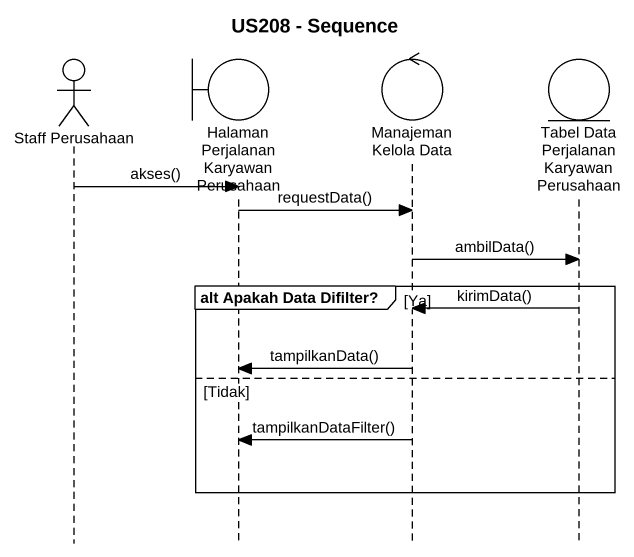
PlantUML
@startuml
title US208 - Sequence
hide footbox
actor "Staff Perusahaan" as Staff_Perusahaan
boundary "Halaman Perjalanan Karyawan Perusahaan" as Halaman_Perjalanan_Karyawan
control "Manajeman Kelola Data" as Manajeman_Kelola_Data
entity "Tabel Data Perjalanan Karyawan Perusahaan" as Tabel_Data_Perjalanan

Staff_Perusahaan -> Halaman_Perjalanan_Karyawan : akses()
Halaman_Perjalanan_Karyawan -> Manajeman_Kelola_Data : requestData()
Manajeman_Kelola_Data -> Tabel_Data_Perjalanan : ambilData()
group alt Apakah Data Difilter? [Ya]
  Tabel_Data_Perjalanan -> Manajeman_Kelola_Data : kirimData()
  Manajeman_Kelola_Data -> Halaman_Perjalanan_Karyawan : tampilkanData()
else Tidak
  Manajeman_Kelola_Data -> Halaman_Perjalanan_Karyawan : tampilkanDataFilter()
end
@enduml
